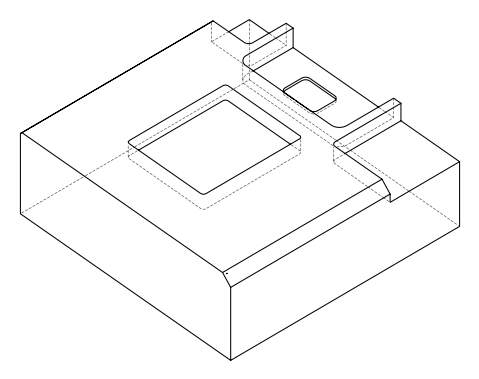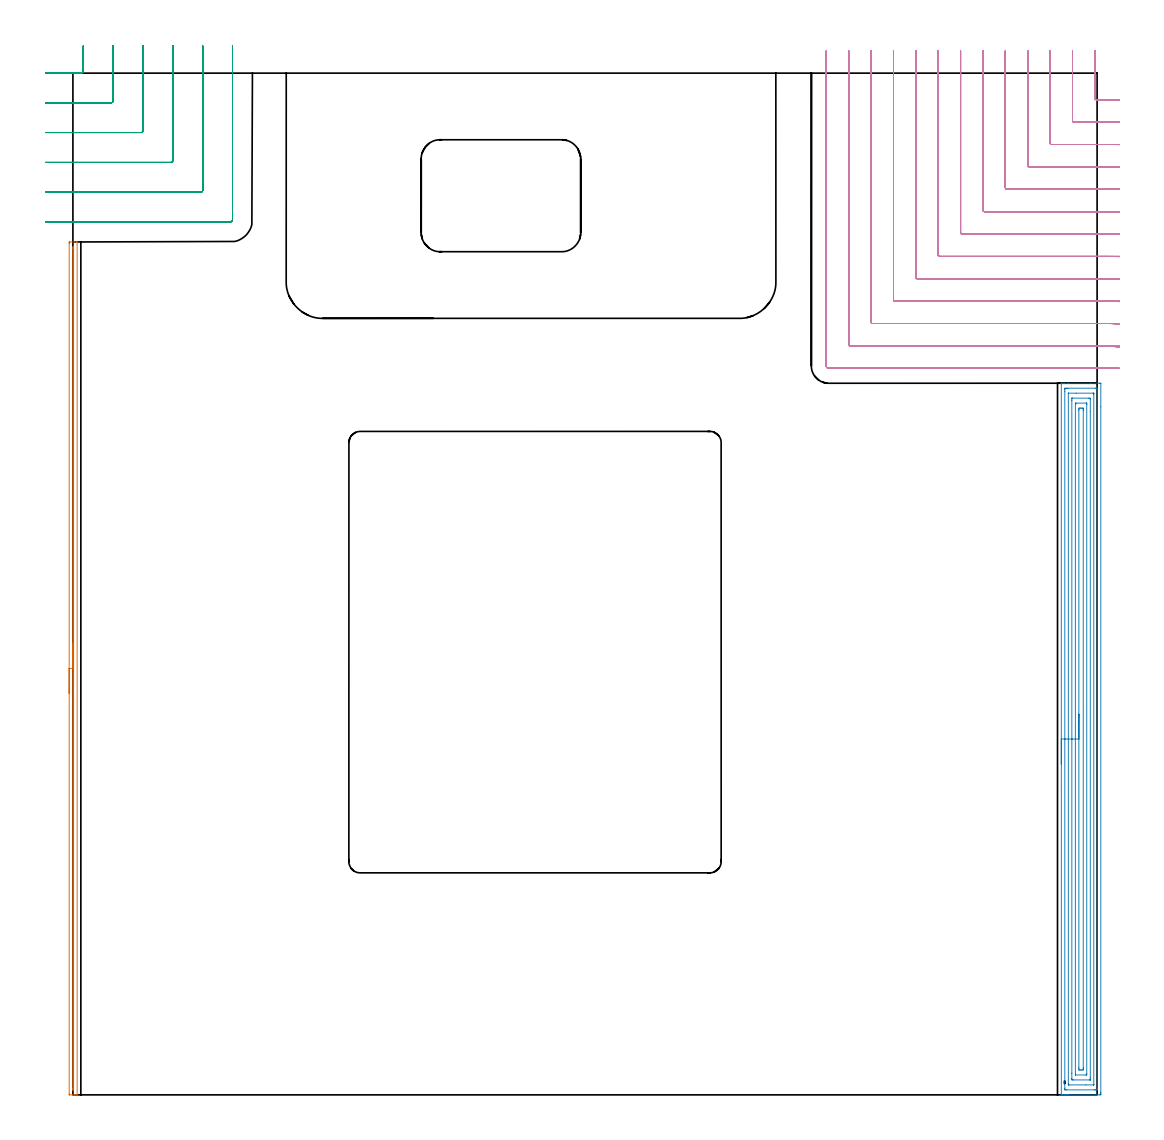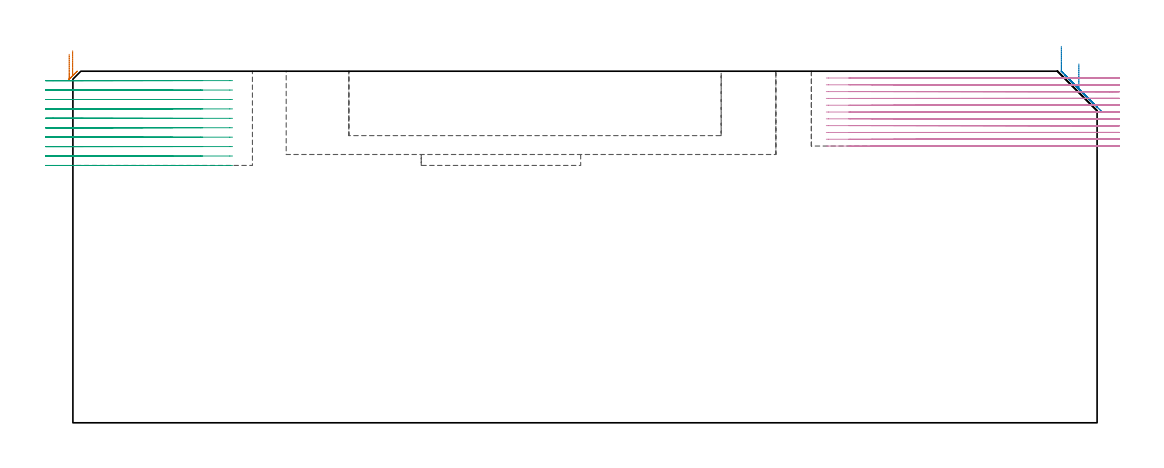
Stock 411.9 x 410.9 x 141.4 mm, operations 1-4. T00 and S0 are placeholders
(PLAN: 7 operations, 5 tool changes, 255.5 min)
(1 AREA_MILL | FG_CHAMFER_SURFACE | UGT0205_001 | 5.63 min | 1793 mm3)
(2 AREA_MILL_1 | FG_CHAMFER_SURFACE_1 | UGT0205_001 | 14.02 min | 37078 mm3)
(3 MILL_CORNER_NOTCH_RECTANGULAR | CORNER_NOTCH_RECTANGULAR | NXT0201_012 | Follow Part, ap 4, ae 75% | 11.75 min | 185143 mm3)
(4 MILL_CORNER_NOTCH_RECTANGULAR_1 | CORNER_NOTCH_RECTANGULAR_1 | NXT0201_011 | Follow Part, ap 3, ae 75% | 43.15 min | 430067 mm3)
(5 MILL_RECTANGULAR_POCKET | POCKET_RECTANGULAR_STRAIGHT | NXT0201_009 | Follow Part, ap 2, ae 75% | 116.36 min | 687824 mm3)
(6 MILL_RECTANGULAR_POCKET_1 | POCKET_RECTANGULAR_STRAIGHT_1 | NXT0201_011 | Follow Part, ap 3, ae 75% | 9.84 min | 107484 mm3)
(7 MILL_SLOT | SLOT_PARTIAL_RECTANGULAR | NXT0201_012 | Follow Part, ap 4, ae 75% | 54.75 min | 552335 mm3)
(TOOL UGT0205_001 | Chamfer Mill 20 x 3 x 45 deg. | D20 FL50 Z2)
(TOOL NXT0201_012 | ENDMILL 16mm [2P460-1600-NA 1630] | D16 FL38 Z6)
(TOOL NXT0201_011 | ENDMILL 12mm [2P460-1200-NA 1630] | D12 FL38 Z6)
(TOOL NXT0201_009 | ENDMILL 8mm [2P460-0800-NA 1630] | D8 FL26 Z6)
(OP 1 AREA_MILL)
G17 G21 G94 G90
T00 M6
G54
G17 G0 G90 X-1.5 Y161.5 S1061 M3
G43 Z151.4 H0
Z148.2
G94 G1 Y161.538 Z147.328 F250.
Y161.652 Z146.464
Y161.841 Z145.612
Y162.103 Z144.78
Y162.437 Z143.974
Y162.84 Z143.2
Y163.308 Z142.464
Y163.84 Z141.772
Y164.429 Z141.129
Y165.072 Z140.54
Y165.764 Z140.008
Y166.5 Z139.54
Y167.274 Z139.137
Y168.08 Z138.803
Y168.912 Z138.541
Y169.764 Z138.352
Y170.628 Z138.238
Y171.5 Z138.2
Y342.395
X-1.499 Y342.691 Z138.201
X-1.493 Y342.989 Z138.204
X-1.492 Y342.996 Z138.206
X-1.205 Y343. Z138.491
X0.535 Z140.23
X1.491 Z141.19
X1.598 Y342.996 Z141.29
X1.698 Y342.99 Z141.388
X1.7 Y342.841 Z141.4
Y0.159
X1.697 Y0.01 Z141.388
X1.598 Y0.004 Z141.29
X1.491 Y0. Z141.19
X1.154 Z140.853
X0.535 Z140.23
X-1.205 Y0.001 Z138.491
X-1.492 Y0.004 Z138.206
X-1.493 Y0.011 Z138.204
X-1.5 Y0.31 Z138.2
Y171.5
X-0.086 Z139.614
X-0.085 Y340.354 Z139.615
X-0.083 Y340.61 Z139.617
X-0.079 Y340.982 Z139.621
X0.16 Y340.995 Z139.86
X0.257 Y340.992 Z139.957
X0.275 Y340.991 Z139.975
X0.279 Y340.957 Z139.979
X0.283 Y340.869 Z139.983
X0.285 Y340.61 Z139.985
X0.286 Y340.355 Z139.986
X0.285 Y2.646 Z139.985
X0.283 Y2.39 Z139.983
X0.281 Y2.245 Z139.981
X0.273 Y2.01 Z139.973
X0.042 Y2.003 Z139.742
X-0.057 Y2.008 Z139.643
X-0.075 Y2.009 Z139.625
X-0.079 Y2.043 Z139.621
X-0.083 Y2.131 Z139.617
X-0.085 Y2.39 Z139.615
X-0.086 Y171.5 Z139.614
Y172.372 Z139.652
Y173.236 Z139.766
Y174.088 Z139.955
Y174.92 Z140.217
Y175.726 Z140.551
Y176.5 Z140.954
Y177.236 Z141.423
Y177.928 Z141.954
Y178.571 Z142.543
Y179.16 Z143.186
Y179.692 Z143.878
Y180.16 Z144.614
Y180.563 Z145.388
Y180.897 Z146.194
Y181.159 Z147.026
Y181.348 Z147.878
Y181.462 Z148.743
Y181.5 Z149.614
G0 Z151.4
M5
M2
(OP 2 AREA_MILL_1)
G17 G21 G94 G90
T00 M6
G54
G17 G0 G90 X397.5 Y133.1 S1061 M3
G43 Z151.4 H0
G94 G1 Y133.138 Z150.528 F250.
Y133.252 Z149.663
Y133.441 Z148.812
Y133.703 Z147.98
Y134.037 Z147.174
Y134.44 Z146.4
Y134.909 Z145.664
Y135.44 Z144.972
Y136.029 Z144.329
Y136.672 Z143.739
Y137.364 Z143.208
Y138.1 Z142.74
Y138.874 Z142.337
Y139.68 Z142.003
Y140.512 Z141.741
Y141.364 Z141.552
Y142.228 Z141.438
Y143.1 Z141.4
Y286.029
X397.502 Y286.193 Z141.388
X397.505 Y286.194 Z141.386
X397.848 Y286.2 Z141.052
X398.163 Z140.737
X398.837 Z140.058
X400.056 Z138.841
X400.601 Z138.294
X409.282 Z129.616
X412.945 Z125.953
X413.22 Y286.197 Z125.678
X413.392 Y286.19 Z125.506
X413.399 Y286.016 Z125.499
X413.4 Y276.691 Z125.5
Y1.049
X413.399 Y0.617 Z125.501
X413.395 Y0.161 Z125.503
X413.392 Y0.01 Z125.506
X412.945 Y0. Z125.953
X400.601 Z138.294
X400.056 Z138.841
X399.719 Z139.177
X399.174 Z139.722
X398.837 Z140.058
X398.163 Z140.737
X397.848 Z141.051
X397.505 Y0.006 Z141.386
X397.503 Y0.008 Z141.388
X397.5 Y0.169 Z141.4
Y0.171
Y143.1
X398.914 Z139.986
Y282.825
X398.915 Y283.717 Z139.985
X398.917 Y283.796 Z139.983
X398.928 Y284.19 Z139.972
X399.322 Y284.198 Z139.578
X399.719 Y284.199 Z139.181
X400.202 Y284.2 Z138.698
X411.181 Y284.199 Z127.719
X411.667 Y284.197 Z127.233
X411.884 Y284.19 Z127.016
X411.979 Y284.167 Z126.921
X411.985 Y283.875 Z126.915
Y283.796
X411.986 Y3.376 Z126.914
X411.985 Y2.483 Z126.915
X411.983 Y2.404 Z126.917
X411.972 Y2.01 Z126.928
X411.578 Y2.002 Z127.322
X411.181 Y2.001 Z127.719
X410.698 Y2. Z128.202
X399.719 Y2.001 Z139.181
X399.233 Y2.003 Z139.667
X399.016 Y2.01 Z139.884
X398.921 Y2.033 Z139.979
X398.915 Y2.325 Z139.985
Y2.404
X398.914 Y143.1 Z139.986
X400.328 Z138.572
X400.329 Y282.009 Z138.571
X400.331 Y282.147 Z138.569
X400.333 Y282.18 Z138.567
X400.334 Y282.189 Z138.566
X400.35 Y282.192 Z138.55
X400.414 Y282.198 Z138.486
X403.498 Y282.2 Z135.402
X410.3 Y282.199 Z128.6
X410.488 Y282.196 Z128.412
X410.541 Y282.192 Z128.359
X410.565 Y282.188 Z128.335
X410.567 Y282.173 Z128.333
X410.57 Y282.101 Z128.33
X410.571 Y282.009 Z128.329
Y281.734
Y4.191
X410.569 Y4.053 Z128.331
X410.567 Y4.02 Z128.333
X410.566 Y4.011 Z128.334
X410.55 Y4.008 Z128.35
X410.486 Y4.002 Z128.414
X407.402 Y4. Z131.498
X400.601 Y4.001 Z138.299
X400.412 Y4.004 Z138.488
X400.359 Y4.008 Z138.541
X400.335 Y4.012 Z138.565
X400.333 Y4.027 Z138.567
X400.33 Y4.099 Z138.57
X400.329 Y4.191 Z138.571
Y4.466
X400.328 Y143.1 Z138.572
X401.743 Z137.157
Y279.329
X401.746 Y279.955 Z137.154
X401.75 Y280.167 Z137.15
X401.752 Y280.191 Z137.148
X401.774 Y280.193 Z137.126
X401.827 Y280.197 Z137.073
X401.934 Y280.199 Z136.966
X408.559 Y280.2 Z130.341
X408.968 Y280.19 Z129.932
X409.15 Y280.175 Z129.75
X409.152 Y280.071 Z129.748
X409.156 Y279.594 Z129.744
X409.157 Y274.778 Z129.743
Y6.871
X409.154 Y6.245 Z129.746
X409.15 Y6.033 Z129.75
X409.148 Y6.009 Z129.752
X409.126 Y6.007 Z129.774
X409.073 Y6.003 Z129.827
X408.966 Y6.001 Z129.934
X402.341 Y6. Z136.559
X401.932 Y6.01 Z136.968
X401.75 Y6.025 Z137.15
X401.748 Y6.129 Z137.152
X401.744 Y6.606 Z137.156
X401.743 Y8.657 Z137.157
Y143.1
X403.157 Z135.743
X403.158 Y277.723 Z135.742
X403.162 Y277.903 Z135.738
X403.171 Y278.19 Z135.729
X403.246 Y278.194 Z135.654
X403.48 Y278.199 Z135.421
X407.698 Z131.202
X407.721 Y278.196 Z131.179
X407.729 Y278.192 Z131.171
X407.736 Y278.17 Z131.164
X407.741 Y277.813 Z131.159
X407.743 Y277.633 Z131.157
X407.742 Y8.477 Z131.158
X407.738 Y8.297 Z131.162
X407.729 Y8.01 Z131.171
X407.654 Y8.006 Z131.246
X407.421 Y8.001 Z131.479
X403.202 Z135.698
X403.179 Y8.004 Z135.721
X403.171 Y8.009 Z135.729
X403.164 Y8.03 Z135.736
X403.158 Y8.387 Z135.742
X403.157 Y8.567 Z135.743
Y143.1
X404.571 Z134.329
Y275.307
X404.573 Y275.756 Z134.327
X404.578 Y276.193 Z134.322
X405.009 Y276.198 Z133.891
X405.453 Y276.2 Z133.447
X405.891 Y276.197 Z133.009
X406.322 Y276.19 Z132.578
X406.327 Y275.756 Z132.573
X406.329 Y275.313 Z132.571
Y10.893
X406.327 Y10.444 Z132.573
X406.322 Y10.007 Z132.578
X405.891 Y10.002 Z133.009
X405.447 Y10. Z133.453
X405.009 Y10.003 Z133.891
X404.578 Y10.01 Z134.322
X404.573 Y10.444 Z134.327
X404.571 Y10.887 Z134.329
Y143.1
Y143.972 Z134.367
Y144.837 Z134.481
Y145.688 Z134.67
Y146.52 Z134.932
Y147.326 Z135.266
Y148.1 Z135.669
Y148.836 Z136.137
Y149.528 Z136.668
Y150.171 Z137.258
Y150.76 Z137.901
Y151.292 Z138.593
Y151.76 Z139.329
Y152.163 Z140.103
Y152.497 Z140.909
Y152.759 Z141.741
Y152.948 Z142.592
Y153.062 Z143.457
Y153.1 Z144.329
G0 Z151.4
M5
M2
(OP 3 MILL_CORNER_NOTCH_RECTANGULAR)
G17 G21 G94 G90
T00 M6
G54
G17 G0 G90 X-10.999 Y411. S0 M3
G43 Z151.4 H1
Z137.61
G94 G1 X-7.999 F250.
X3.405 F500.
G3 X4.2 Y411.795 R0.8
G1 Y418.9
Y421.9 F250.
G0 Z151.4
X-11. Y399.
Z137.61
G1 X-8.
X15.405 F500.
G3 X16.2 Y399.795 R0.8
G1 Y418.9
Y421.9 F250.
G0 Z151.4
X-11. Y387.
Z137.61
G1 X-8.
X27.405 F500.
G3 X28.2 Y387.795 R0.8
G1 Y418.9
Y421.9 F250.
G0 Z151.4
X-11. Y375.
Z137.61
G1 X-8.
X39.404 F500.
G3 X40.2 Y375.796 R0.8
G1 Y418.9
Y421.9 F250.
G0 Z151.4
X-11. Y363.
Z137.61
G1 X-8.
X51.404 F500.
G3 X52.2 Y363.796 R0.8
G1 Y418.9
Y421.9 F250.
G0 Z151.4
X-11. Y351.
Z137.61
G1 X-8.
X63.1 F500.
G3 X64.2 Y352.1 R1.1
G1 Y418.9
Y421.9 F250.
G0 Z151.4
X-10.999 Y411.
Z133.82
G1 X-7.999
X3.405 F500.
G3 X4.2 Y411.795 R0.8
G1 Y418.9
Y421.9 F250.
G0 Z151.4
X-11. Y399.
Z133.82
G1 X-8.
X15.405 F500.
G3 X16.2 Y399.795 R0.8
G1 Y418.9
Y421.9 F250.
G0 Z151.4
X-11. Y387.
Z133.82
G1 X-8.
X27.405 F500.
G3 X28.2 Y387.795 R0.8
G1 Y418.9
Y421.9 F250.
G0 Z151.4
X-11. Y375.
Z133.82
G1 X-8.
X39.404 F500.
G3 X40.2 Y375.796 R0.8
G1 Y418.9
Y421.9 F250.
G0 Z151.4
X-11. Y363.
Z133.82
G1 X-8.
X51.404 F500.
G3 X52.2 Y363.796 R0.8
G1 Y418.9
Y421.9 F250.
G0 Z151.4
X-11. Y351.
Z133.82
G1 X-8.
X63.1 F500.
G3 X64.2 Y352.1 R1.1
G1 Y418.9
Y421.9 F250.
G0 Z151.4
X-10.999 Y411.
Z130.03
G1 X-7.999
X3.405 F500.
G3 X4.2 Y411.795 R0.8
G1 Y418.9
Y421.9 F250.
G0 Z151.4
X-11. Y399.
Z130.03
G1 X-8.
X15.405 F500.
G3 X16.2 Y399.795 R0.8
G1 Y418.9
Y421.9 F250.
G0 Z151.4
X-11. Y387.
Z130.03
G1 X-8.
X27.405 F500.
G3 X28.2 Y387.795 R0.8
G1 Y418.9
Y421.9 F250.
G0 Z151.4
X-11. Y375.
Z130.03
G1 X-8.
X39.405 F500.
G3 X40.2 Y375.796 R0.8
G1 Y418.9
Y421.9 F250.
G0 Z151.4
X-11. Y363.
Z130.03
G1 X-8.
X51.404 F500.
G3 X52.2 Y363.796 R0.8
G1 Y418.9
Y421.9 F250.
G0 Z151.4
X-11. Y351.
Z130.03
G1 X-8.
X63.1 F500.
G3 X64.2 Y352.1 R1.1
G1 Y418.9
Y421.9 F250.
G0 Z151.4
X-10.999 Y411.
Z126.24
G1 X-7.999
X3.405 F500.
G3 X4.2 Y411.795 R0.8
G1 Y418.9
Y421.9 F250.
G0 Z151.4
X-11. Y399.
Z126.24
G1 X-8.
X15.405 F500.
G3 X16.2 Y399.795 R0.8
G1 Y418.9
Y421.9 F250.
G0 Z151.4
X-11. Y387.
Z126.24
G1 X-8.
X27.405 F500.
G3 X28.2 Y387.795 R0.8
G1 Y418.9
Y421.9 F250.
G0 Z151.4
X-11. Y375.
Z126.24
G1 X-8.
X39.405 F500.
G3 X40.2 Y375.796 R0.8
G1 Y418.9
Y421.9 F250.
G0 Z151.4
X-11. Y363.
Z126.24
G1 X-8.
X51.404 F500.
G3 X52.2 Y363.796 R0.8
G1 Y418.9
Y421.9 F250.
G0 Z151.4
X-11. Y351.
Z126.24
G1 X-8.
X63.1 F500.
G3 X64.2 Y352.1 R1.1
G1 Y418.9
Y421.9 F250.
G0 Z151.4
X-10.999 Y411.
Z122.45
G1 X-7.999
X3.405 F500.
G3 X4.2 Y411.795 R0.8
G1 Y418.9
Y421.9 F250.
G0 Z151.4
X-11. Y399.
Z122.45
G1 X-8.
X15.405 F500.
G3 X16.2 Y399.795 R0.8
G1 Y418.9
Y421.9 F250.
G0 Z151.4
X-11. Y387.
Z122.45
G1 X-8.
X27.405 F500.
G3 X28.2 Y387.795 R0.8
G1 Y418.9
Y421.9 F250.
G0 Z151.4
X-11. Y375.
Z122.45
G1 X-8.
X39.405 F500.
G3 X40.2 Y375.795 R0.8
G1 Y418.9
Y421.9 F250.
G0 Z151.4
X-11. Y363.
Z122.45
G1 X-8.
X51.404 F500.
G3 X52.2 Y363.796 R0.8
G1 Y418.9
Y421.9 F250.
G0 Z151.4
X-11. Y351.
Z122.45
G1 X-8.
X63.1 F500.
G3 X64.2 Y352.1 R1.1
G1 Y418.9
Y421.9 F250.
G0 Z151.4
X-10.999 Y411.
Z118.66
G1 X-7.999
X3.405 F500.
G3 X4.2 Y411.795 R0.8
G1 Y418.9
Y421.9 F250.
G0 Z151.4
X-11. Y399.
Z118.66
G1 X-8.
X15.405 F500.
G3 X16.2 Y399.795 R0.8
G1 Y418.9
Y421.9 F250.
G0 Z151.4
X-11. Y387.
Z118.66
G1 X-8.
X27.405 F500.
G3 X28.2 Y387.795 R0.8
G1 Y418.9
Y421.9 F250.
G0 Z151.4
X-11. Y375.
Z118.66
G1 X-8.
X39.405 F500.
G3 X40.2 Y375.795 R0.8
G1 Y418.9
Y421.9 F250.
G0 Z151.4
X-11. Y363.
Z118.66
G1 X-8.
X51.404 F500.
G3 X52.2 Y363.796 R0.8
G1 Y418.9
Y421.9 F250.
G0 Z151.4
X-11. Y351.
Z118.66
G1 X-8.
X63.1 F500.
G3 X64.2 Y352.1 R1.1
G1 Y418.9
Y421.9 F250.
G0 Z151.4
X-10.999 Y411.
Z114.87
G1 X-7.999
X3.405 F500.
G3 X4.2 Y411.795 R0.8
G1 Y418.9
Y421.9 F250.
G0 Z151.4
X-11. Y399.
Z114.87
G1 X-8.
X15.405 F500.
G3 X16.2 Y399.795 R0.8
G1 Y418.9
Y421.9 F250.
G0 Z151.4
X-11. Y387.
Z114.87
G1 X-8.
X27.405 F500.
G3 X28.2 Y387.795 R0.8
G1 Y418.9
Y421.9 F250.
G0 Z151.4
X-11. Y375.
Z114.87
G1 X-8.
X39.405 F500.
G3 X40.2 Y375.795 R0.8
G1 Y418.9
Y421.9 F250.
G0 Z151.4
X-11. Y363.
Z114.87
G1 X-8.
X51.404 F500.
G3 X52.2 Y363.796 R0.8
G1 Y418.9
Y421.9 F250.
G0 Z151.4
X-11. Y351.
Z114.87
G1 X-8.
X63.1 F500.
G3 X64.2 Y352.1 R1.1
G1 Y418.9
Y421.9 F250.
G0 Z151.4
X-10.999 Y411.
Z111.08
G1 X-7.999
X3.405 F500.
G3 X4.2 Y411.795 R0.8
G1 Y418.9
Y421.9 F250.
G0 Z151.4
X-11. Y399.
Z111.08
G1 X-8.
X15.405 F500.
G3 X16.2 Y399.795 R0.8
G1 Y418.9
Y421.9 F250.
G0 Z151.4
X-11. Y387.
Z111.08
G1 X-8.
X27.405 F500.
G3 X28.2 Y387.795 R0.8
G1 Y418.9
Y421.9 F250.
G0 Z151.4
X-11. Y375.
Z111.08
G1 X-8.
X39.405 F500.
G3 X40.2 Y375.795 R0.8
G1 Y418.9
Y421.9 F250.
G0 Z151.4
X-11. Y363.
Z111.08
G1 X-8.
X51.404 F500.
G3 X52.2 Y363.796 R0.8
G1 Y418.9
Y421.9 F250.
G0 Z151.4
X-11. Y351.
Z111.08
G1 X-8.
X63.1 F500.
G3 X64.2 Y352.1 R1.1
G1 Y418.9
Y421.9 F250.
G0 Z151.4
X-10.999 Y411.
Z107.29
G1 X-7.999
X3.405 F500.
G3 X4.2 Y411.795 R0.8
G1 Y418.9
Y421.9 F250.
G0 Z151.4
X-11. Y399.
Z107.29
G1 X-8.
X15.405 F500.
G3 X16.2 Y399.795 R0.8
G1 Y418.9
Y421.9 F250.
G0 Z151.4
X-11. Y387.
Z107.29
G1 X-8.
X27.405 F500.
G3 X28.2 Y387.795 R0.8
G1 Y418.9
Y421.9 F250.
G0 Z151.4
X-11. Y375.
Z107.29
G1 X-8.
X39.405 F500.
G3 X40.2 Y375.795 R0.8
G1 Y418.9
Y421.9 F250.
G0 Z151.4
X-11. Y363.
Z107.29
G1 X-8.
X51.404 F500.
G3 X52.2 Y363.796 R0.8
G1 Y418.9
Y421.9 F250.
G0 Z151.4
X-11. Y351.
Z107.29
G1 X-8.
X63.1 F500.
G3 X64.2 Y352.1 R1.1
G1 Y418.9
Y421.9 F250.
G0 Z151.4
X-10.999 Y411.
Z103.5
G1 X-7.999
X3.405 F500.
G3 X4.2 Y411.795 R0.8
G1 Y418.9
Y421.9 F250.
G0 Z151.4
X-11. Y399.
Z103.5
G1 X-8.
X15.405 F500.
G3 X16.2 Y399.795 R0.8
G1 Y418.9
Y421.9 F250.
G0 Z151.4
X-11. Y387.
Z103.5
G1 X-8.
X27.405 F500.
G3 X28.2 Y387.795 R0.8
G1 Y418.9
Y421.9 F250.
G0 Z151.4
X-11. Y375.
Z103.5
G1 X-8.
X39.405 F500.
G3 X40.2 Y375.795 R0.8
G1 Y418.9
Y421.9 F250.
G0 Z151.4
X-11. Y363.
Z103.5
G1 X-8.
X51.404 F500.
G3 X52.2 Y363.796 R0.8
G1 Y418.9
Y421.9 F250.
G0 Z151.4
X-11. Y351.
Z103.5
G1 X-8.
X63.1 F500.
G3 X64.2 Y352.1 R1.1
G1 Y418.9
Y421.9 F250.
G0 Z151.4
M5
M2
(OP 4 MILL_CORNER_NOTCH_RECTANGULAR_1)
G17 G21 G94 G90
T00 M6
G54
G17 G0 G90 X411. Y419.9 S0 M3
G43 Z151.4 H1
Z138.664
G94 G1 Y416.9 F250.
Y400.793 F500.
G3 X411.593 Y400.2 R0.6
G1 X416.372
G2 X417.9 Y400.189 R108.
G1 X420.9 Y400.147 F250.
G0 Z151.4
X402. Y419.9
Z138.664
G1 Y416.9
Y391.793 F500.
G3 X402.593 Y391.2 R0.6
G1 X416.372
G2 X417.9 Y391.188 R99.
G1 X420.9 Y391.142 F250.
G0 Z151.4
X393. Y419.9
Z138.664
G1 Y416.9
Y382.794 F500.
G3 X393.594 Y382.2 R0.6
G1 X416.372
G2 X417.9 Y382.187 R90.
G1 X420.9 Y382.136 F250.
G0 Z151.4
X384. Y419.9
Z138.664
G1 Y416.9
Y373.794 F500.
G3 X384.594 Y373.2 R0.6
G1 X416.372
G2 X417.9 Y373.186 R81.
G1 X420.899 Y373.129 F250.
G0 Z151.4
X375. Y419.9
Z138.664
G1 Y416.9
Y364.794 F500.
G3 X375.594 Y364.2 R0.6
G1 X416.372
G2 X417.9 Y364.184 R72.
G1 X420.899 Y364.12 F250.
G0 Z151.4
X366. Y419.9
Z138.664
G1 Y416.9
Y355.795 F500.
G3 X366.595 Y355.2 R0.6
G1 X416.372
G2 X417.9 Y355.181 R63.
G1 X420.899 Y355.109 F250.
G0 Z151.4
X357. Y419.9
Z138.664
G1 Y416.9
Y346.795 F500.
G3 X357.595 Y346.2 R0.6
G1 X416.372
G2 X417.9 Y346.178 R54.
G1 X420.899 Y346.093 F250.
G0 Z151.4
X348. Y419.9
Z138.664
G1 Y416.9
Y337.795 F500.
G3 X348.595 Y337.2 R0.6
G1 X416.372
G2 X417.9 Y337.174 R45.
G1 X420.898 Y337.072 F250.
G0 Z151.4
X339. Y419.9
Z138.664
G1 Y416.9
Y328.795 F500.
G3 X339.595 Y328.2 R0.6
G1 X416.372
G2 X417.9 Y328.168 R36.
G1 X420.897 Y328.04 F250.
G0 Z151.4
X330. Y419.9
Z138.664
G1 Y416.9
Y319.796 F500.
G3 X330.596 Y319.2 R0.6
G1 X416.372
G2 X417.9 Y319.157 R27.
G1 X420.895 Y318.987 F250.
G0 Z151.4
X321. Y419.9
Z138.664
G1 Y416.9
Y310.796 F500.
G3 X321.596 Y310.2 R0.6
G1 X416.372
G2 X417.9 Y310.135 R18.
G1 X420.889 Y309.88 F250.
G0 Z151.4
X312. Y419.9
Z138.664
G1 Y416.9
Y301.796 F500.
G3 X312.596 Y301.2 R0.6
G1 X416.372
G2 X417.9 Y301.069 R9.
G1 X420.856 Y300.56 F250.
G0 Z151.4
X303. Y419.9
Z138.664
G1 Y416.9
Y293.1 F500.
G3 X303.9 Y292.2 R0.9
G1 X416.372
X419.372 F250.
G0 Z151.4
X411. Y419.9
Z135.927
G1 Y416.9
Y400.793 F500.
G3 X411.593 Y400.2 R0.6
G1 X416.372
G2 X417.9 Y400.189 R108.
G1 X420.9 Y400.147 F250.
G0 Z151.4
X402. Y419.9
Z135.927
G1 Y416.9
Y391.793 F500.
G3 X402.593 Y391.2 R0.6
G1 X416.372
G2 X417.9 Y391.188 R99.
G1 X420.9 Y391.142 F250.
G0 Z151.4
X393. Y419.9
Z135.927
G1 Y416.9
Y382.794 F500.
G3 X393.594 Y382.2 R0.6
G1 X416.372
G2 X417.9 Y382.187 R90.
G1 X420.9 Y382.136 F250.
G0 Z151.4
X384. Y419.9
Z135.927
G1 Y416.9
Y373.794 F500.
G3 X384.594 Y373.2 R0.6
G1 X416.372
G2 X417.9 Y373.186 R81.
G1 X420.899 Y373.129 F250.
G0 Z151.4
X375. Y419.9
Z135.927
G1 Y416.9
Y364.794 F500.
G3 X375.594 Y364.2 R0.6
G1 X416.372
G2 X417.9 Y364.184 R72.
G1 X420.899 Y364.12 F250.
G0 Z151.4
X366. Y419.9
Z135.927
G1 Y416.9
Y355.795 F500.
G3 X366.595 Y355.2 R0.6
G1 X416.372
G2 X417.9 Y355.181 R63.
G1 X420.899 Y355.109 F250.
G0 Z151.4
X357. Y419.9
Z135.927
G1 Y416.9
Y346.795 F500.
G3 X357.595 Y346.2 R0.6
G1 X416.372
G2 X417.9 Y346.178 R54.
G1 X420.899 Y346.093 F250.
G0 Z151.4
X348. Y419.9
Z135.927
G1 Y416.9
Y337.795 F500.
G3 X348.595 Y337.2 R0.6
G1 X416.372
G2 X417.9 Y337.174 R45.
G1 X420.898 Y337.072 F250.
G0 Z151.4
X339. Y419.9
Z135.927
G1 Y416.9
Y328.796 F500.
G3 X339.596 Y328.2 R0.6
G1 X416.372
G2 X417.9 Y328.168 R36.
G1 X420.897 Y328.04 F250.
G0 Z151.4
X330. Y419.9
Z135.927
G1 Y416.9
Y319.796 F500.
G3 X330.596 Y319.2 R0.6
G1 X416.372
G2 X417.9 Y319.157 R27.
G1 X420.895 Y318.987 F250.
G0 Z151.4
X321. Y419.9
Z135.927
G1 Y416.9
Y310.796 F500.
G3 X321.596 Y310.2 R0.6
G1 X416.372
G2 X417.9 Y310.135 R18.
G1 X420.889 Y309.88 F250.
G0 Z151.4
X312. Y419.9
Z135.927
G1 Y416.9
Y301.796 F500.
G3 X312.596 Y301.2 R0.6
G1 X416.372
G2 X417.9 Y301.069 R9.
G1 X420.856 Y300.56 F250.
G0 Z151.4
X303. Y419.9
Z135.927
G1 Y416.9
Y293.1 F500.
G3 X303.9 Y292.2 R0.9
G1 X416.372
X419.372 F250.
G0 Z151.4
X411. Y419.9
Z133.191
G1 Y416.9
Y400.793 F500.
G3 X411.593 Y400.2 R0.6
G1 X417.048
G2 X417.9 Y400.197 R108.
G1 X420.9 Y400.173 F250.
G0 Z151.4
X402. Y419.9
Z133.191
G1 Y416.9
Y391.793 F500.
G3 X402.593 Y391.2 R0.6
G1 X417.048
G2 X417.9 Y391.196 R99.
G1 X420.9 Y391.171 F250.
G0 Z151.4
X393. Y419.9
Z133.191
G1 Y416.9
Y382.794 F500.
G3 X393.594 Y382.2 R0.6
G1 X417.048
G2 X417.9 Y382.196 R90.
G1 X420.9 Y382.168 F250.
G0 Z151.4
X384. Y419.9
Z133.191
G1 Y416.9
Y373.794 F500.
G3 X384.594 Y373.2 R0.6
G1 X417.048
G2 X417.9 Y373.196 R81.
G1 X420.9 Y373.164 F250.
G0 Z151.4
X375. Y419.9
Z133.191
G1 Y416.9
Y364.794 F500.
G3 X375.594 Y364.2 R0.6
G1 X417.048
G2 X417.9 Y364.195 R72.
G1 X420.9 Y364.159 F250.
G0 Z151.4
X366. Y419.9
Z133.191
G1 Y416.9
Y355.795 F500.
G3 X366.595 Y355.2 R0.6
G1 X417.048
G2 X417.9 Y355.194 R63.
G1 X420.9 Y355.154 F250.
G0 Z151.4
X357. Y419.9
Z133.191
G1 Y416.9
Y346.795 F500.
G3 X357.595 Y346.2 R0.6
G1 X417.048
G2 X417.9 Y346.193 R54.
G1 X420.9 Y346.146 F250.
G0 Z151.4
X348. Y419.9
Z133.191
G1 Y416.9
Y337.795 F500.
G3 X348.595 Y337.2 R0.6
G1 X417.048
G2 X417.9 Y337.192 R45.
G1 X420.899 Y337.135 F250.
G0 Z151.4
X339. Y419.9
Z133.191
G1 Y416.9
Y328.795 F500.
G3 X339.595 Y328.2 R0.6
G1 X417.048
G2 X417.9 Y328.19 R36.
G1 X420.899 Y328.119 F250.
G0 Z151.4
X330. Y419.9
Z133.191
G1 Y416.9
Y319.796 F500.
G3 X330.596 Y319.2 R0.6
G1 X417.048
G2 X417.9 Y319.187 R27.
G1 X420.899 Y319.092 F250.
G0 Z151.4
X321. Y419.9
Z133.191
G1 Y416.9
Y310.796 F500.
G3 X321.596 Y310.2 R0.6
G1 X417.048
G2 X417.9 Y310.18 R18.
G1 X420.897 Y310.038 F250.
G0 Z151.4
X312. Y419.9
Z133.191
G1 Y416.9
Y301.796 F500.
G3 X312.596 Y301.2 R0.6
G1 X417.048
G2 X417.9 Y301.16 R9.
G1 X420.887 Y300.876 F250.
G0 Z151.4
X303. Y419.9
Z133.191
G1 Y416.9
Y293.1 F500.
G3 X303.9 Y292.2 R0.9
G1 X417.048
X420.048 F250.
G0 Z151.4
X411. Y419.9
Z130.454
G1 Y416.9
Y400.793 F500.
G3 X411.593 Y400.2 R0.6
G1 X417.9
X420.9 F250.
G0 Z151.4
X402. Y419.9
Z130.454
G1 Y416.9
Y391.793 F500.
G3 X402.593 Y391.2 R0.6
G1 X411.593
X417.9
X420.9 F250.
G0 Z151.4
X393. Y419.9
Z130.454
G1 Y416.9
Y382.794 F500.
G3 X393.594 Y382.2 R0.6
G1 X402.593
X417.9
X420.9 F250.
G0 Z151.4
X384. Y419.9
Z130.454
G1 Y416.9
Y373.794 F500.
G3 X384.594 Y373.2 R0.6
G1 X393.594
X417.9
X420.9 F250.
G0 Z151.4
X375. Y419.9
Z130.454
G1 Y416.9
Y364.794 F500.
G3 X375.594 Y364.2 R0.6
G1 X384.594
X417.9
X420.9 F250.
G0 Z151.4
X366. Y419.9
Z130.454
G1 Y416.9
Y355.795 F500.
G3 X366.595 Y355.2 R0.6
G1 X375.594
X417.9
X420.9 F250.
G0 Z151.4
X357. Y419.9
Z130.454
G1 Y416.9
Y346.795 F500.
G3 X357.595 Y346.2 R0.6
G1 X366.595
X417.9
X420.9 F250.
G0 Z151.4
X348. Y419.9
Z130.454
G1 Y416.9
Y337.795 F500.
G3 X348.595 Y337.2 R0.6
G1 X357.595
X417.9
X420.9 Y337.199 F250.
G0 Z151.4
X339. Y419.9
Z130.454
G1 Y416.9
Y328.795 F500.
G3 X339.595 Y328.2 R0.6
G1 X348.595
X417.9
X420.9 Y328.199 F250.
G0 Z151.4
X330. Y419.9
Z130.454
G1 Y416.9
Y319.796 F500.
G3 X330.596 Y319.2 R0.6
G1 X339.595
X417.9
X420.9 Y319.199 F250.
G0 Z151.4
X321. Y419.9
Z130.454
G1 Y416.9
Y310.796 F500.
G3 X321.596 Y310.2 R0.6
G1 X330.596
X417.9
X420.9 Y310.199 F250.
G0 Z151.4
X312. Y419.9
Z130.454
G1 Y416.9
Y301.796 F500.
G3 X312.596 Y301.2 R0.6
G1 X321.596
X417.9
X420.9 Y301.197 F250.
G0 Z151.4
X303. Y419.9
Z130.454
G1 Y416.9
Y293.1 F500.
G3 X303.9 Y292.2 R0.9
G1 X417.892
X420.892 F250.
G0 Z151.4
X411. Y419.9
Z127.718
G1 Y416.9
Y400.793 F500.
G3 X411.593 Y400.2 R0.6
G1 X417.9
X420.9 F250.
G0 Z151.4
X402. Y419.9
Z127.718
G1 Y416.9
Y391.793 F500.
G3 X402.593 Y391.2 R0.6
G1 X417.9
X420.9 F250.
G0 Z151.4
X393. Y419.9
Z127.718
G1 Y416.9
Y382.794 F500.
G3 X393.594 Y382.2 R0.6
G1 X417.9
X420.9 F250.
G0 Z151.4
X384. Y419.9
Z127.718
G1 Y416.9
Y373.794 F500.
G3 X384.594 Y373.2 R0.6
G1 X417.9
X420.9 F250.
G0 Z151.4
X375. Y419.9
Z127.718
G1 Y416.9
Y364.794 F500.
G3 X375.594 Y364.2 R0.6
G1 X417.9
X420.9 F250.
G0 Z151.4
X366. Y419.9
Z127.718
G1 Y416.9
Y355.795 F500.
G3 X366.595 Y355.2 R0.6
G1 X417.9
X420.9 F250.
G0 Z151.4
X357. Y419.9
Z127.718
G1 Y416.9
Y346.795 F500.
G3 X357.595 Y346.2 R0.6
G1 X417.9
X420.9 F250.
G0 Z151.4
X348. Y419.9
Z127.718
G1 Y416.9
Y337.795 F500.
G3 X348.595 Y337.2 R0.6
G1 X417.9
X420.9 F250.
G0 Z151.4
X339. Y419.9
Z127.718
G1 Y416.9
Y328.795 F500.
G3 X339.595 Y328.2 R0.6
G1 X417.9
X420.9 F250.
G0 Z151.4
X330. Y419.9
Z127.718
G1 Y416.9
Y319.796 F500.
G3 X330.596 Y319.2 R0.6
G1 X417.9
X420.9 F250.
G0 Z151.4
X321. Y419.9
Z127.718
G1 Y416.9
Y310.796 F500.
G3 X321.596 Y310.2 R0.6
G1 X417.9
X420.9 F250.
G0 Z151.4
X312. Y419.9
Z127.718
G1 Y416.9
Y301.796 F500.
G3 X312.596 Y301.2 R0.6
G1 X417.9
X420.9 F250.
G0 Z151.4
X303. Y419.9
Z127.718
G1 Y416.9
Y293.1 F500.
G3 X303.9 Y292.2 R0.9
G1 X417.9
X420.9 F250.
G0 Z151.4
X411. Y419.9
Z124.982
G1 Y416.9
Y400.793 F500.
G3 X411.593 Y400.2 R0.6
G1 X417.9
X420.9 F250.
G0 Z151.4
X402. Y419.9
Z124.982
G1 Y416.9
Y391.793 F500.
G3 X402.593 Y391.2 R0.6
G1 X417.9
X420.9 F250.
G0 Z151.4
X393. Y419.9
Z124.982
G1 Y416.9
Y382.794 F500.
G3 X393.594 Y382.2 R0.6
G1 X417.9
X420.9 F250.
G0 Z151.4
X384. Y419.9
Z124.982
G1 Y416.9
Y373.794 F500.
G3 X384.594 Y373.2 R0.6
G1 X417.9
X420.9 F250.
G0 Z151.4
X375. Y419.9
Z124.982
G1 Y416.9
Y364.794 F500.
G3 X375.594 Y364.2 R0.6
G1 X417.9
X420.9 F250.
G0 Z151.4
X366. Y419.9
Z124.982
G1 Y416.9
Y355.795 F500.
G3 X366.595 Y355.2 R0.6
G1 X417.9
X420.9 F250.
G0 Z151.4
X357. Y419.9
Z124.982
G1 Y416.9
Y346.795 F500.
G3 X357.595 Y346.2 R0.6
G1 X417.9
X420.9 F250.
G0 Z151.4
X348. Y419.9
Z124.982
G1 Y416.9
Y337.795 F500.
G3 X348.595 Y337.2 R0.6
G1 X417.9
X420.9 F250.
G0 Z151.4
X339. Y419.9
Z124.982
G1 Y416.9
Y328.795 F500.
G3 X339.595 Y328.2 R0.6
G1 X417.9
X420.9 F250.
G0 Z151.4
X330. Y419.9
Z124.982
G1 Y416.9
Y319.796 F500.
G3 X330.596 Y319.2 R0.6
G1 X417.9
X420.9 F250.
G0 Z151.4
X321. Y419.9
Z124.982
G1 Y416.9
Y310.796 F500.
G3 X321.596 Y310.2 R0.6
G1 X417.9
X420.9 F250.
G0 Z151.4
X312. Y419.9
Z124.982
G1 Y416.9
Y301.796 F500.
G3 X312.596 Y301.2 R0.6
G1 X417.9
X420.9 F250.
G0 Z151.4
X303. Y419.9
Z124.982
G1 Y416.9
Y293.1 F500.
G3 X303.9 Y292.2 R0.9
G1 X417.9
X420.9 F250.
G0 Z151.4
X411. Y419.9
Z122.245
G1 Y416.9
Y400.793 F500.
G3 X411.593 Y400.2 R0.6
G1 X417.9
X420.9 F250.
G0 Z151.4
X402. Y419.9
Z122.245
G1 Y416.9
Y391.793 F500.
G3 X402.593 Y391.2 R0.6
G1 X417.9
X420.9 F250.
G0 Z151.4
X393. Y419.9
Z122.245
G1 Y416.9
Y382.794 F500.
G3 X393.594 Y382.2 R0.6
G1 X417.9
X420.9 F250.
G0 Z151.4
X384. Y419.9
Z122.245
G1 Y416.9
Y373.794 F500.
G3 X384.594 Y373.2 R0.6
G1 X417.9
X420.9 F250.
G0 Z151.4
X375. Y419.9
Z122.245
G1 Y416.9
Y364.794 F500.
G3 X375.594 Y364.2 R0.6
G1 X417.9
X420.9 F250.
G0 Z151.4
X366. Y419.9
Z122.245
G1 Y416.9
Y355.795 F500.
G3 X366.595 Y355.2 R0.6
G1 X417.9
X420.9 F250.
G0 Z151.4
X357. Y419.9
Z122.245
G1 Y416.9
Y346.795 F500.
G3 X357.595 Y346.2 R0.6
G1 X417.9
X420.9 F250.
G0 Z151.4
X348. Y419.9
Z122.245
G1 Y416.9
Y337.795 F500.
G3 X348.595 Y337.2 R0.6
G1 X417.9
X420.9 F250.
G0 Z151.4
X339. Y419.9
Z122.245
G1 Y416.9
Y328.795 F500.
G3 X339.595 Y328.2 R0.6
G1 X417.9
X420.9 F250.
G0 Z151.4
X330. Y419.9
Z122.245
G1 Y416.9
Y319.796 F500.
G3 X330.596 Y319.2 R0.6
G1 X417.9
X420.9 F250.
G0 Z151.4
X321. Y419.9
Z122.245
G1 Y416.9
Y310.796 F500.
G3 X321.596 Y310.2 R0.6
G1 X417.9
X420.9 F250.
G0 Z151.4
X312. Y419.9
Z122.245
G1 Y416.9
Y301.796 F500.
G3 X312.596 Y301.2 R0.6
G1 X417.9
X420.9 F250.
G0 Z151.4
X303. Y419.9
Z122.245
G1 Y416.9
Y293.1 F500.
G3 X303.9 Y292.2 R0.9
G1 X417.9
X420.9 F250.
G0 Z151.4
X411. Y419.9
Z119.509
G1 Y416.9
Y400.793 F500.
G3 X411.593 Y400.2 R0.6
G1 X417.9
X420.9 F250.
G0 Z151.4
X402. Y419.9
Z119.509
G1 Y416.9
Y391.793 F500.
G3 X402.593 Y391.2 R0.6
G1 X417.9
X420.9 F250.
G0 Z151.4
X393. Y419.9
Z119.509
G1 Y416.9
Y382.794 F500.
G3 X393.594 Y382.2 R0.6
G1 X417.9
X420.9 F250.
G0 Z151.4
X384. Y419.9
Z119.509
G1 Y416.9
Y373.794 F500.
G3 X384.594 Y373.2 R0.6
G1 X417.9
X420.9 F250.
G0 Z151.4
X375. Y419.9
Z119.509
G1 Y416.9
Y364.794 F500.
G3 X375.594 Y364.2 R0.6
G1 X417.9
X420.9 F250.
G0 Z151.4
X366. Y419.9
Z119.509
G1 Y416.9
Y355.795 F500.
G3 X366.595 Y355.2 R0.6
G1 X417.9
X420.9 F250.
G0 Z151.4
X357. Y419.9
Z119.509
G1 Y416.9
Y346.795 F500.
G3 X357.595 Y346.2 R0.6
G1 X417.9
X420.9 F250.
G0 Z151.4
X348. Y419.9
Z119.509
G1 Y416.9
Y337.795 F500.
G3 X348.595 Y337.2 R0.6
G1 X417.9
X420.9 F250.
G0 Z151.4
X339. Y419.9
Z119.509
G1 Y416.9
Y328.795 F500.
G3 X339.595 Y328.2 R0.6
G1 X417.9
X420.9 F250.
G0 Z151.4
X330. Y419.9
Z119.509
G1 Y416.9
Y319.796 F500.
G3 X330.596 Y319.2 R0.6
G1 X417.9
X420.9 F250.
G0 Z151.4
X321. Y419.9
Z119.509
G1 Y416.9
Y310.796 F500.
G3 X321.596 Y310.2 R0.6
G1 X417.9
X420.9 F250.
G0 Z151.4
X312. Y419.9
Z119.509
G1 Y416.9
Y301.796 F500.
G3 X312.596 Y301.2 R0.6
G1 X417.9
X420.9 F250.
G0 Z151.4
X303. Y419.9
Z119.509
G1 Y416.9
Y293.1 F500.
G3 X303.9 Y292.2 R0.9
G1 X417.9
X420.9 F250.
G0 Z151.4
X411. Y419.9
Z116.773
G1 Y416.9
Y400.793 F500.
G3 X411.593 Y400.2 R0.6
G1 X417.9
X420.9 F250.
G0 Z151.4
X402. Y419.9
Z116.773
G1 Y416.9
Y391.793 F500.
G3 X402.593 Y391.2 R0.6
G1 X417.9
X420.9 F250.
G0 Z151.4
X393. Y419.9
Z116.773
G1 Y416.9
Y382.794 F500.
G3 X393.594 Y382.2 R0.6
G1 X417.9
X420.9 F250.
G0 Z151.4
X384. Y419.9
Z116.773
G1 Y416.9
Y373.794 F500.
G3 X384.594 Y373.2 R0.6
G1 X417.9
X420.9 F250.
G0 Z151.4
X375. Y419.9
Z116.773
G1 Y416.9
Y364.794 F500.
G3 X375.594 Y364.2 R0.6
G1 X417.9
X420.9 F250.
G0 Z151.4
X366. Y419.9
Z116.773
G1 Y416.9
Y355.795 F500.
G3 X366.595 Y355.2 R0.6
G1 X417.9
X420.9 F250.
G0 Z151.4
X357. Y419.9
Z116.773
G1 Y416.9
Y346.795 F500.
G3 X357.595 Y346.2 R0.6
G1 X417.9
X420.9 F250.
G0 Z151.4
X348. Y419.9
Z116.773
G1 Y416.9
Y337.795 F500.
G3 X348.595 Y337.2 R0.6
G1 X417.9
X420.9 F250.
G0 Z151.4
X339. Y419.9
Z116.773
G1 Y416.9
Y328.795 F500.
G3 X339.595 Y328.2 R0.6
G1 X417.9
X420.9 F250.
G0 Z151.4
X330. Y419.9
Z116.773
G1 Y416.9
Y319.796 F500.
G3 X330.596 Y319.2 R0.6
G1 X417.9
X420.9 F250.
G0 Z151.4
X321. Y419.9
Z116.773
G1 Y416.9
Y310.796 F500.
G3 X321.596 Y310.2 R0.6
G1 X417.9
X420.9 F250.
G0 Z151.4
X312. Y419.9
Z116.773
G1 Y416.9
Y301.796 F500.
G3 X312.596 Y301.2 R0.6
G1 X417.9
X420.9 F250.
G0 Z151.4
X303. Y419.9
Z116.773
G1 Y416.9
Y293.1 F500.
G3 X303.9 Y292.2 R0.9
G1 X417.9
X420.9 F250.
G0 Z151.4
X411. Y419.9
Z114.036
G1 Y416.9
Y400.793 F500.
G3 X411.593 Y400.2 R0.6
G1 X417.9
X420.9 F250.
G0 Z151.4
X402. Y419.9
Z114.036
G1 Y416.9
Y391.793 F500.
G3 X402.593 Y391.2 R0.6
G1 X417.9
X420.9 F250.
G0 Z151.4
X393. Y419.9
Z114.036
G1 Y416.9
Y382.794 F500.
G3 X393.594 Y382.2 R0.6
G1 X417.9
X420.9 F250.
G0 Z151.4
X384. Y419.9
Z114.036
G1 Y416.9
Y373.794 F500.
G3 X384.594 Y373.2 R0.6
G1 X417.9
X420.9 F250.
G0 Z151.4
X375. Y419.9
Z114.036
G1 Y416.9
Y364.794 F500.
G3 X375.594 Y364.2 R0.6
G1 X417.9
X420.9 F250.
G0 Z151.4
X366. Y419.9
Z114.036
G1 Y416.9
Y355.795 F500.
G3 X366.595 Y355.2 R0.6
G1 X417.9
X420.9 F250.
G0 Z151.4
X357. Y419.9
Z114.036
G1 Y416.9
Y346.795 F500.
G3 X357.595 Y346.2 R0.6
G1 X417.9
X420.9 F250.
G0 Z151.4
X348. Y419.9
Z114.036
G1 Y416.9
Y337.795 F500.
G3 X348.595 Y337.2 R0.6
G1 X417.9
X420.9 F250.
G0 Z151.4
X339. Y419.9
Z114.036
G1 Y416.9
Y328.795 F500.
G3 X339.595 Y328.2 R0.6
G1 X417.9
X420.9 F250.
G0 Z151.4
X330. Y419.9
Z114.036
G1 Y416.9
Y319.796 F500.
G3 X330.596 Y319.2 R0.6
G1 X417.9
X420.9 F250.
G0 Z151.4
X321. Y419.9
Z114.036
G1 Y416.9
Y310.796 F500.
G3 X321.596 Y310.2 R0.6
G1 X417.9
X420.9 F250.
G0 Z151.4
X312. Y419.9
Z114.036
G1 Y416.9
Y301.796 F500.
G3 X312.596 Y301.2 R0.6
G1 X417.9
X420.9 F250.
G0 Z151.4
X303. Y419.9
Z114.036
G1 Y416.9
Y293.1 F500.
G3 X303.9 Y292.2 R0.9
G1 X417.9
X420.9 F250.
G0 Z151.4
X411. Y419.9
Z111.3
G1 Y416.9
Y400.793 F500.
G3 X411.593 Y400.2 R0.6
G1 X417.9
X420.9 F250.
G0 Z151.4
X402. Y419.9
Z111.3
G1 Y416.9
Y391.793 F500.
G3 X402.593 Y391.2 R0.6
G1 X417.9
X420.9 F250.
G0 Z151.4
X393. Y419.9
Z111.3
G1 Y416.9
Y382.794 F500.
G3 X393.594 Y382.2 R0.6
G1 X417.9
X420.9 F250.
G0 Z151.4
X384. Y419.9
Z111.3
G1 Y416.9
Y373.794 F500.
G3 X384.594 Y373.2 R0.6
G1 X417.9
X420.9 F250.
G0 Z151.4
X375. Y419.9
Z111.3
G1 Y416.9
Y364.794 F500.
G3 X375.594 Y364.2 R0.6
G1 X417.9
X420.9 F250.
G0 Z151.4
X366. Y419.9
Z111.3
G1 Y416.9
Y355.795 F500.
G3 X366.595 Y355.2 R0.6
G1 X417.9
X420.9 F250.
G0 Z151.4
X357. Y419.9
Z111.3
G1 Y416.9
Y346.795 F500.
G3 X357.595 Y346.2 R0.6
G1 X417.9
X420.9 F250.
G0 Z151.4
X348. Y419.9
Z111.3
G1 Y416.9
Y337.795 F500.
G3 X348.595 Y337.2 R0.6
G1 X417.9
X420.9 F250.
G0 Z151.4
X339. Y419.9
Z111.3
G1 Y416.9
Y328.795 F500.
G3 X339.595 Y328.2 R0.6
G1 X417.9
X420.9 F250.
G0 Z151.4
X330. Y419.9
Z111.3
G1 Y416.9
Y319.796 F500.
G3 X330.596 Y319.2 R0.6
G1 X417.9
X420.9 F250.
G0 Z151.4
X321. Y419.9
Z111.3
G1 Y416.9
Y310.796 F500.
G3 X321.596 Y310.2 R0.6
G1 X417.9
X420.9 F250.
G0 Z151.4
X312. Y419.9
Z111.3
G1 Y416.9
Y301.796 F500.
G3 X312.596 Y301.2 R0.6
G1 X417.9
X420.9 F250.
G0 Z151.4
X303. Y419.9
Z111.3
G1 Y416.9
Y293.1 F500.
G3 X303.9 Y292.2 R0.9
G1 X417.9
X420.9 F250.
G0 Z151.4
M5
M2
